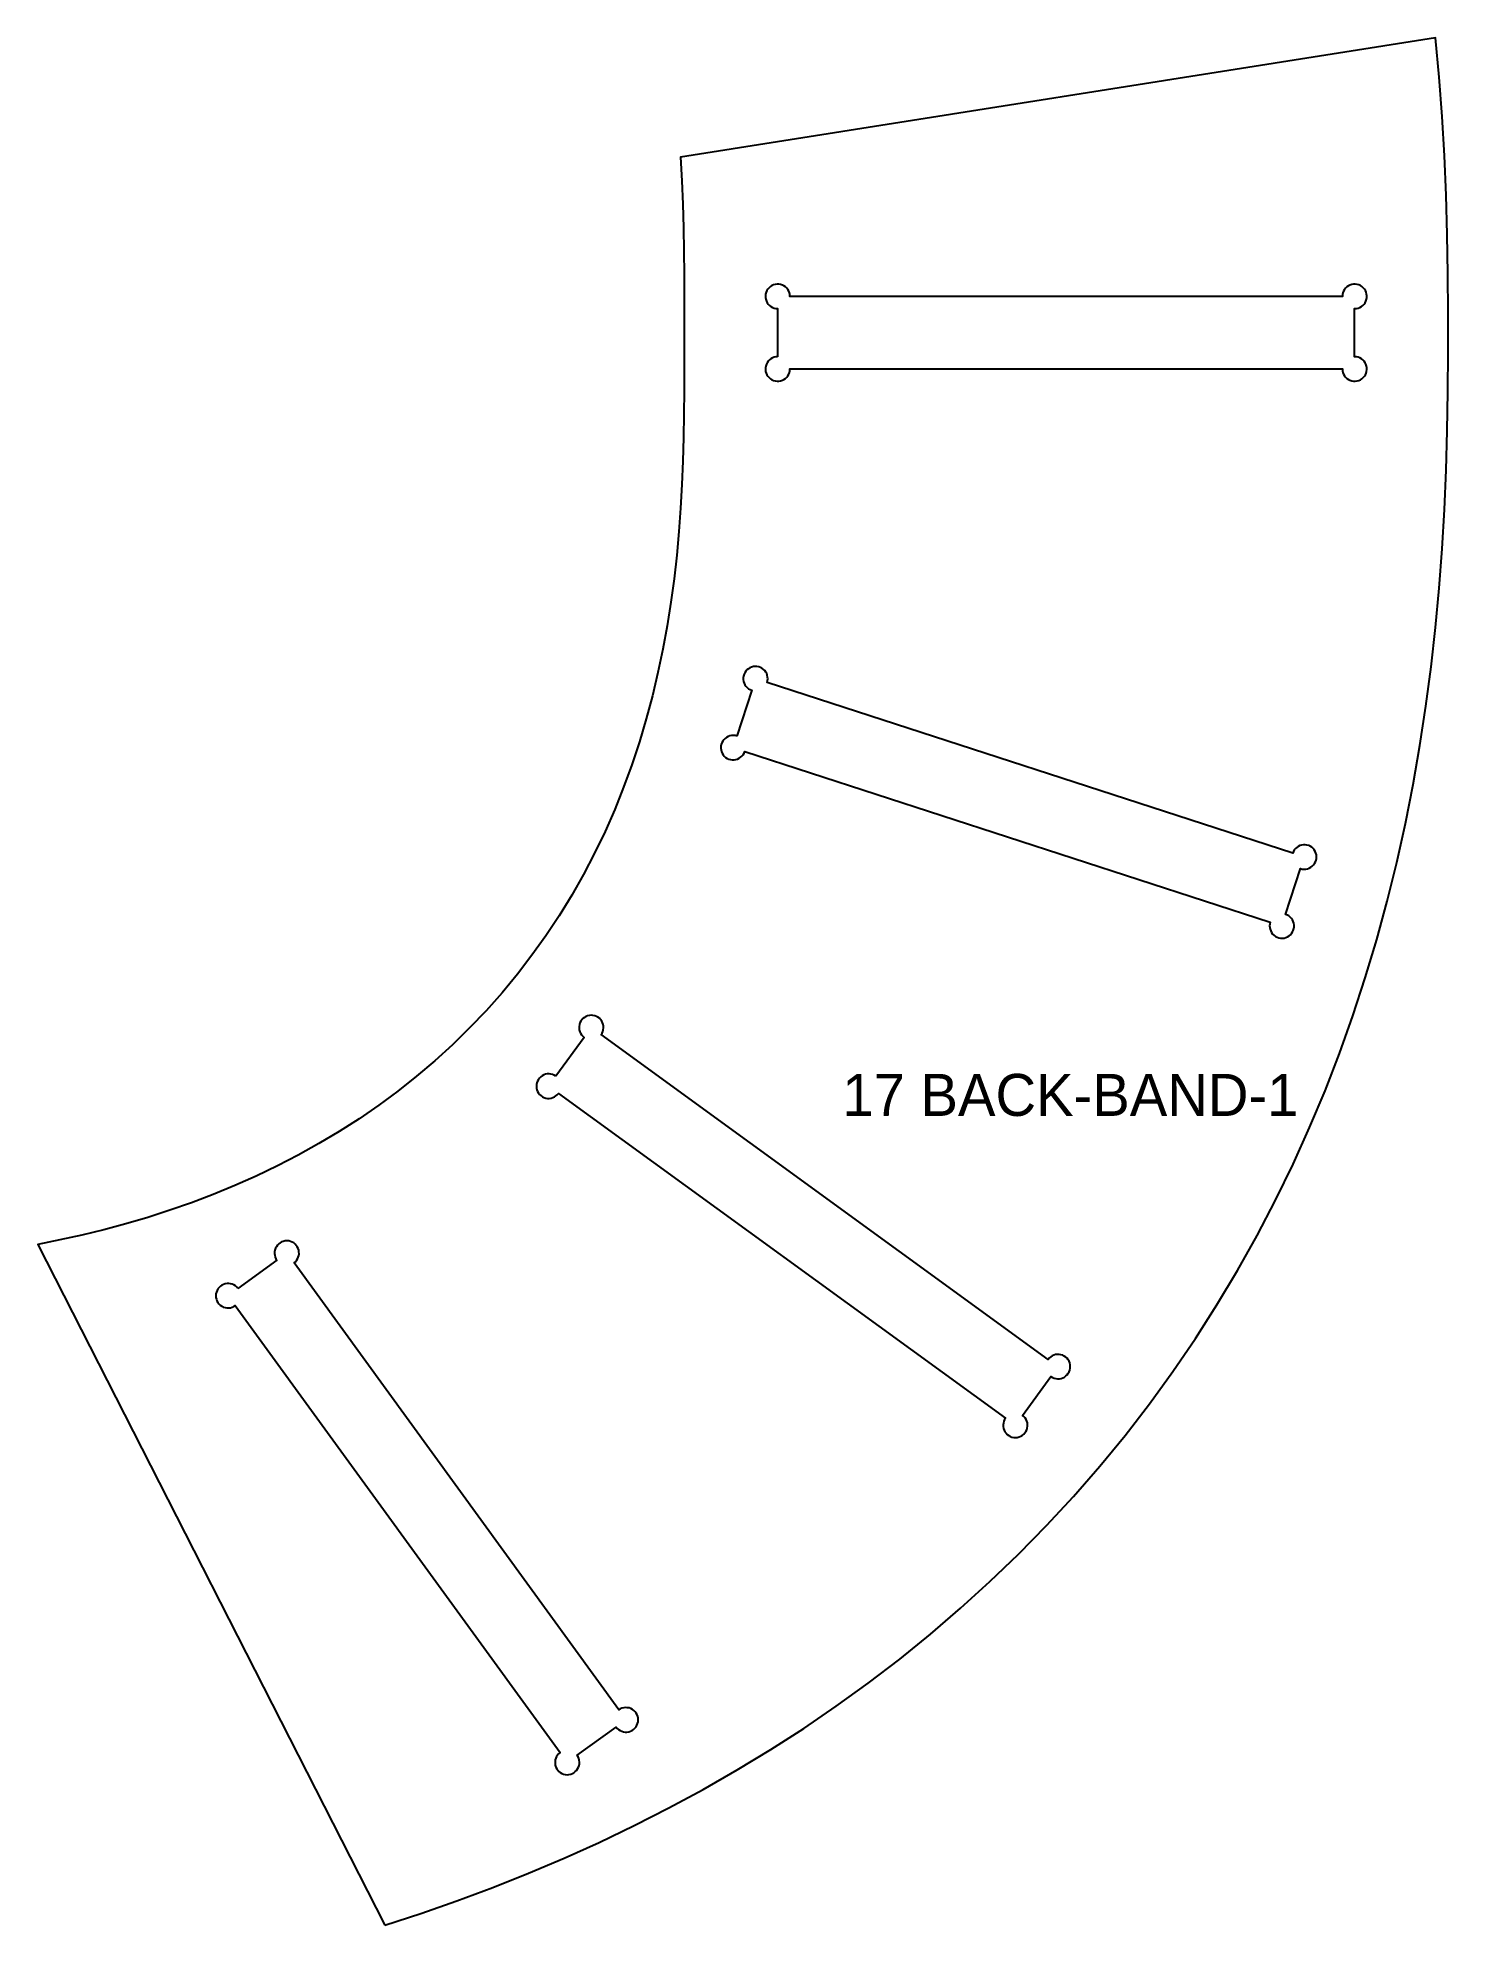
# Model space of a CAD drawing. Header units: millimetres. Extents: x 0 to 369, y 0 to 494.
import ezdxf
from ezdxf.enums import TextEntityAlignment as Align

# ---------------------------------------------------------------- set-up
doc = ezdxf.new("R2010")
doc.units = ezdxf.units.MM
doc.layers.add('CUT', color=1, linetype='Continuous')
doc.layers.add('ENGRAVE-LABEL', color=3, linetype='Continuous')

msp = doc.modelspace()

# ---------------------------------------------------------------- linework, layer by layer
at = {"layer": 'CUT'}
msp.add_lwpolyline([(90.8, 0), (100.26, 3.09), (109.69, 6.38), (119.08, 9.88), (128.43, 13.59), (137.72, 17.53), (146.94, 21.69), (156.1, 26.08), (165.17, 30.7), (174.16, 35.55), (183.04, 40.64), (191.81, 45.97), (200.45, 51.53), (208.97, 57.34), (217.34, 63.39), (225.56, 69.67), (233.61, 76.19), (241.49, 82.95), (249.18, 89.93), (256.68, 97.15), (263.98, 104.59), (271.05, 112.25), (277.91, 120.12), (284.54, 128.2), (290.92, 136.47), (297.07, 144.93), (302.96, 153.58), (308.59, 162.4), (313.97, 171.39), (319.08, 180.52), (323.93, 189.81), (328.51, 199.22), (332.83, 208.76), (336.87, 218.42), (340.65, 228.17), (344.16, 238.02), (347.42, 247.95), (350.41, 257.96), (353.15, 268.03), (355.65, 278.16), (357.9, 288.33), (359.92, 298.54), (361.7, 308.78), (363.27, 319.04), (364.63, 329.32), (365.78, 339.61), (366.74, 349.91), (367.51, 360.21), (368.12, 370.51), (368.57, 380.81), (368.87, 391.1), (369.05, 401.38), (369.12, 411.66), (369.12, 421.94), (369.05, 432.22), (368.87, 442.5), (368.57, 452.8), (368.12, 463.09), (367.51, 473.39), (366.74, 483.69), (365.78, 493.99), (168.24, 462.7), (168.59, 456.55), (168.84, 450.4), (169.01, 444.27), (169.1, 438.15), (169.15, 432.04), (169.15, 425.94), (169.13, 419.85), (169.13, 413.76), (169.15, 407.67), (169.15, 401.57), (169.1, 395.46), (169.01, 389.33), (168.84, 383.2), (168.59, 377.05), (168.24, 370.9), (167.79, 364.74), (167.22, 358.57), (166.52, 352.41), (165.69, 346.24), (164.71, 340.09), (163.59, 333.95), (162.31, 327.84), (160.86, 321.75), (159.24, 315.7), (157.45, 309.7), (155.48, 303.74), (153.32, 297.84), (150.98, 292.02), (148.45, 286.27), (145.73, 280.6), (142.82, 275.03), (139.73, 269.57), (136.45, 264.21), (132.98, 258.97), (129.33, 253.86), (125.51, 248.89), (121.51, 244.05), (117.35, 239.36), (113.02, 234.83), (108.55, 230.45), (103.92, 226.24), (99.16, 222.2), (94.27, 218.32), (89.26, 214.62), (84.14, 211.09), (78.91, 207.74), (73.59, 204.56), (68.19, 201.56), (62.71, 198.73), (57.17, 196.07), (51.57, 193.58), (45.93, 191.26), (40.24, 189.1), (34.53, 187.11), (28.79, 185.26), (23.04, 183.57), (17.27, 182.03), (11.51, 180.62), (5.75, 179.35), (0, 178.2)], close=True, dxfattribs=at)
for points in [[(193.63, 410.5, 2.414214), (196.83, 407.3), (341.43, 407.3, 2.414214), (344.63, 410.5), (344.63, 423.1, 2.414214), (341.43, 426.3), (196.83, 426.3, 2.414214), (193.63, 423.1)], [(182.96, 311.23, 2.414214), (185.01, 307.2), (322.54, 262.51, 2.414214), (326.57, 264.57), (330.46, 276.55, 2.414214), (328.41, 280.58), (190.88, 325.27, 2.414214), (186.85, 323.21)], [(135.57, 222.19, 2.414214), (136.27, 217.72), (253.26, 132.73, 2.414214), (257.73, 133.44), (265.13, 143.63, 2.414214), (264.43, 148.1), (147.44, 233.09, 2.414214), (142.97, 232.38)], [(52.39, 166.64, 2.414214), (51.69, 162.17), (136.68, 45.19, 2.414214), (141.15, 44.48), (151.34, 51.88, 2.414214), (152.05, 56.35), (67.06, 173.34, 2.414214), (62.59, 174.04)]]:
    msp.add_lwpolyline(points, format="xyb", close=True, dxfattribs=at)

# ---------------------------------------------------------------- texts
at = {"layer": 'ENGRAVE-LABEL'}
msp.add_text('17 BACK-BAND-1', height=11, dxfattribs=at).set_placement((270.24, 217.31), align=Align.MIDDLE_CENTER)

doc.saveas('drawing.dxf')
